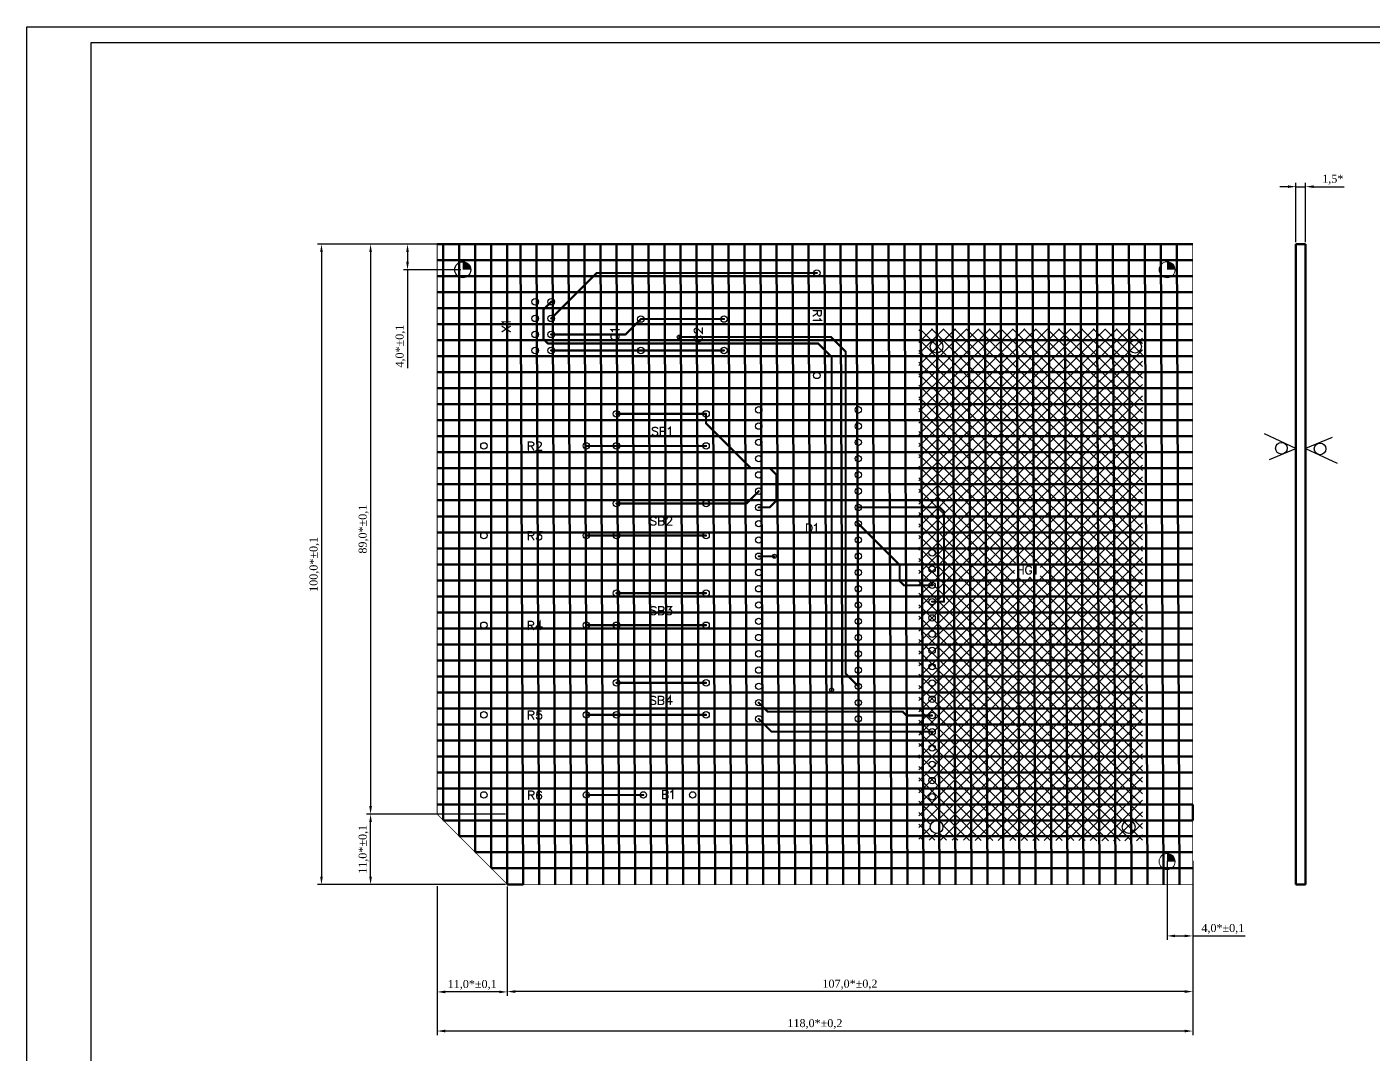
# Model space of a CAD drawing. Header units: millimetres. Extents: x 10 to 851, y 10 to 604.
# Drawn here: x 10 to 430.5, y 283.2 to 604 of the extents above; entities that cross this region are included whole.
import ezdxf

# ---------------------------------------------------------------- set-up
doc = ezdxf.new("R2010")
doc.units = ezdxf.units.MM
doc.header["$LTSCALE"] = 0.025
for name, color, linetype, lineweight in [('0 Size', 7, 'Continuous', 0), ('GND', 7, 'Continuous', 30), ('Сетка', 3, 'Continuous', 0), ('Элементы', 7, 'Continuous', 0)]:
    doc.layers.add(name, color=color, linetype=linetype, lineweight=lineweight)
for name, color, linetype in [('DRILL_TOP', 11, 'Continuous'), ('TOP', 82, 'Continuous'), ('TOP_ASSEMBLY', 2, 'Continuous'), ('TOP_SILK', 3, 'Continuous')]:
    doc.layers.add(name, color=color, linetype=linetype)
doc.styles.get("Standard").update_dxf_attribs({"font": 'times.ttf'})
doc.dimstyles.new('ISO-25', dxfattribs={"dimtxt": 2.5, "dimasz": 2.5, "dimexe": 1.25, "dimexo": 0.625, "dimtad": 1, "dimtxsty": 'Standard', "dimcen": 2.5, "dimadec": 0, "dimazin": 0, "dimtfac": 1, "dimtmove": 0, "dimatfit": 3, "dimfxl": 1, "dimarcsym": 0})

# ---------------------------------------------------------------- blocks, each defined once
blk = doc.blocks.new('*U56')
at = {"layer": 'Сетка', "linetype": 'Continuous', "lineweight": 200}
blk.add_line((-118, 0), (118, 0), dxfattribs=at)
blk = doc.blocks.new('*U57')
at = {"layer": 'Сетка', "color": 0, "linetype": 'ByBlock', "lineweight": -2, "transparency": 16777216}
for p in [(0, 175), (0, 170), (0, 165), (0, 160), (0, 155), (0, 150), (0, 145), (0, 140), (0, 135), (0, 130), (0, 125), (0, 120), (0, 115), (0, 110), (0, 105), (0, 100), (0, 95), (0, 90), (0, 85), (0, 80), (0, 75), (0, 70), (0, 65), (0, 60), (0, 55), (0, 50), (0, 45), (0, 40), (0, 35), (0, 30), (0, 25), (0, 20), (0, 15), (0, 10), (0, 5), (0, 0)]:
    blk.add_blockref('*U56', p, dxfattribs=at)
blk = doc.blocks.new('*U58')
at = {"layer": 'Сетка', "linetype": 'Continuous', "lineweight": 200}
blk.add_line((-0.43, 100), (0.43, -100), dxfattribs=at)
blk = doc.blocks.new('*U59')
at = {"layer": 'Сетка', "color": 0, "linetype": 'ByBlock', "lineweight": -2, "transparency": 16777216}
for p in [(-205, 0), (-200, 0), (-195, 0), (-190, 0), (-185, 0), (-180, 0), (-175, 0), (-170, 0), (-165, 0), (-160, 0), (-155, 0), (-150, 0), (-145, 0), (-140, 0), (-135, 0), (-130, 0), (-125, 0), (-120, 0), (-115, 0), (-110, 0), (-105, 0), (-100, 0), (-95, 0), (-90, 0), (-85, 0), (-80, 0), (-75, 0), (-70, 0), (-65, 0), (-60, 0), (-55, 0), (-50, 0), (-45, 0), (-40, 0), (-35, 0), (-30, 0), (-25, 0), (-20, 0), (-15, 0), (-10, 0), (-5, 0), (0, 0)]:
    blk.add_blockref('*U58', p, dxfattribs=at)
blk = doc.blocks.new('*D66')
at = {"layer": '0 Size', "color": 0, "linetype": 'Continuous', "lineweight": -2, "transparency": 16777216}
for p, q in [((406.41, 536.78), (406.41, 555.36)), ((409.41, 536.78), (409.41, 555.36)), ((403.91, 554.11), (401.41, 554.11)), ((406.41, 554.11), (409.41, 554.11)), ((411.91, 554.11), (421.43, 554.11))]:
    blk.add_line(p, q, dxfattribs=at)
at = {"layer": '0 Size', "color": 0, "linetype": 'Continuous', "lineweight": 200, "transparency": 16777216}
for points in [[(403.91, 554.53), (403.91, 553.7), (406.41, 554.11)], [(411.91, 554.53), (411.91, 553.7), (409.41, 554.11)]]:
    blk.add_solid(points, dxfattribs=at)
at = {"layer": 'Defpoints', "color": 0, "linetype": 'Continuous', "lineweight": 200, "transparency": 16777216}
for p in [(409.41, 554.11), (406.41, 536.16), (409.41, 536.16)]:
    blk.add_point(p, dxfattribs=at)
at = {"layer": '0 Size', "color": 0, "linetype": 'Continuous', "lineweight": 200, "transparency": 16777216, "insert": (417.92, 556.3), "char_height": 2.5, "attachment_point": 5}
blk.add_mtext('1,5*', dxfattribs=at)
blk = doc.blocks.new('*D68')
at = {"layer": '0 Size', "color": 0, "linetype": 'Continuous', "lineweight": -2, "transparency": 16777216}
for p, q in [((138.15, 335.67), (138.15, 289.17)), ((374.15, 335.53), (374.15, 289.17)), ((371.65, 290.42), (140.65, 290.42))]:
    blk.add_line(p, q, dxfattribs=at)
at = {"layer": '0 Size', "color": 0, "linetype": 'Continuous', "lineweight": 200, "transparency": 16777216}
for points in [[(140.65, 290.83), (140.65, 290), (138.15, 290.42)], [(371.65, 290.83), (371.65, 290), (374.15, 290.42)]]:
    blk.add_solid(points, dxfattribs=at)
at = {"layer": 'Defpoints', "color": 0, "linetype": 'Continuous', "lineweight": 200, "transparency": 16777216}
for p in [(138.15, 336.29), (374.15, 336.16), (138.15, 290.42)]:
    blk.add_point(p, dxfattribs=at)
at = {"layer": '0 Size', "color": 0, "linetype": 'Continuous', "lineweight": 200, "transparency": 16777216, "insert": (256.15, 292.6), "char_height": 2.5, "attachment_point": 5}
blk.add_mtext('118,0*±0,2', dxfattribs=at)
blk = doc.blocks.new('*D69')
at = {"layer": '0 Size', "color": 0, "linetype": 'Continuous', "lineweight": -2, "transparency": 16777216}
for p, q in [((160.02, 335.53), (160.02, 301.49)), ((374.15, 335.53), (374.15, 301.49)), ((371.65, 302.74), (162.52, 302.74))]:
    blk.add_line(p, q, dxfattribs=at)
at = {"layer": '0 Size', "color": 0, "linetype": 'Continuous', "lineweight": 200, "transparency": 16777216}
for points in [[(162.52, 303.16), (162.52, 302.32), (160.02, 302.74)], [(371.65, 303.16), (371.65, 302.32), (374.15, 302.74)]]:
    blk.add_solid(points, dxfattribs=at)
at = {"layer": 'Defpoints', "color": 0, "linetype": 'Continuous', "lineweight": 200, "transparency": 16777216}
for p in [(160.02, 336.16), (374.15, 336.16), (160.02, 302.74)]:
    blk.add_point(p, dxfattribs=at)
at = {"layer": '0 Size', "color": 0, "linetype": 'Continuous', "lineweight": 200, "transparency": 16777216, "insert": (267.09, 304.92), "char_height": 2.5, "attachment_point": 5}
blk.add_mtext('107,0*±0,2', dxfattribs=at)
blk = doc.blocks.new('*D70')
at = {"layer": '0 Size', "color": 0, "linetype": 'Continuous', "lineweight": -2, "transparency": 16777216}
for p, q in [((137.53, 536.16), (116.1, 536.16)), ((117.35, 533.66), (117.35, 360.66)), ((137.53, 358.16), (116.1, 358.16))]:
    blk.add_line(p, q, dxfattribs=at)
at = {"layer": '0 Size', "color": 0, "linetype": 'Continuous', "lineweight": 200, "transparency": 16777216}
for points in [[(116.94, 533.66), (117.77, 533.66), (117.35, 536.16)], [(116.94, 360.66), (117.77, 360.66), (117.35, 358.16)]]:
    blk.add_solid(points, dxfattribs=at)
at = {"layer": 'Defpoints', "color": 0, "linetype": 'Continuous', "lineweight": 200, "transparency": 16777216}
for p in [(138.15, 536.16), (117.35, 358.16), (138.15, 358.16)]:
    blk.add_point(p, dxfattribs=at)
at = {"layer": '0 Size', "color": 0, "linetype": 'Continuous', "lineweight": 200, "transparency": 16777216, "insert": (115.17, 447.16), "char_height": 2.5, "attachment_point": 5, "rotation": 90}
blk.add_mtext('89,0*±0,1', dxfattribs=at)
blk = doc.blocks.new('*D71')
at = {"layer": '0 Size', "color": 0, "linetype": 'Continuous', "lineweight": -2, "transparency": 16777216}
for p, q in [((137.53, 536.16), (100.76, 536.16)), ((102.01, 533.66), (102.01, 338.66)), ((137.53, 336.16), (100.76, 336.16))]:
    blk.add_line(p, q, dxfattribs=at)
at = {"layer": '0 Size', "color": 0, "linetype": 'Continuous', "lineweight": 200, "transparency": 16777216}
for points in [[(101.59, 533.66), (102.42, 533.66), (102.01, 536.16)], [(101.59, 338.66), (102.42, 338.66), (102.01, 336.16)]]:
    blk.add_solid(points, dxfattribs=at)
at = {"layer": 'Defpoints', "color": 0, "linetype": 'Continuous', "lineweight": 200, "transparency": 16777216}
for p in [(138.15, 536.16), (102.01, 336.16), (138.15, 336.16)]:
    blk.add_point(p, dxfattribs=at)
at = {"layer": '0 Size', "color": 0, "linetype": 'Continuous', "lineweight": 200, "transparency": 16777216, "insert": (99.82, 436.16), "char_height": 2.5, "attachment_point": 5, "rotation": 90}
blk.add_mtext('100,0*±0,1', dxfattribs=at)
blk = doc.blocks.new('*D72')
at = {"layer": '0 Size', "color": 0, "linetype": 'Continuous', "lineweight": -2, "transparency": 16777216}
for p, q in [((366.15, 343.53), (366.15, 318.87)), ((374.15, 343.53), (374.15, 318.87)), ((368.65, 320.12), (371.65, 320.12)), ((374.15, 320.12), (390.5, 320.12))]:
    blk.add_line(p, q, dxfattribs=at)
at = {"layer": '0 Size', "color": 0, "linetype": 'Continuous', "lineweight": 200, "transparency": 16777216}
for points in [[(368.65, 320.54), (368.65, 319.71), (366.15, 320.12)], [(371.65, 320.54), (371.65, 319.71), (374.15, 320.12)]]:
    blk.add_solid(points, dxfattribs=at)
at = {"layer": 'Defpoints', "color": 0, "linetype": 'Continuous', "lineweight": 200, "transparency": 16777216}
for p in [(366.15, 344.16), (374.15, 344.16), (374.15, 320.12)]:
    blk.add_point(p, dxfattribs=at)
at = {"layer": '0 Size', "color": 0, "linetype": 'Continuous', "lineweight": 200, "transparency": 16777216, "insert": (383.57, 322.31), "char_height": 2.5, "attachment_point": 5}
blk.add_mtext('4,0*±0,1', dxfattribs=at)
blk = doc.blocks.new('*D73')
at = {"layer": '0 Size', "color": 0, "linetype": 'Continuous', "lineweight": -2, "transparency": 16777216}
for p, q in [((138.15, 335.54), (138.15, 301.39)), ((160.02, 335.54), (160.02, 301.39)), ((157.52, 302.64), (140.65, 302.64))]:
    blk.add_line(p, q, dxfattribs=at)
at = {"layer": '0 Size', "color": 0, "linetype": 'Continuous', "lineweight": 200, "transparency": 16777216}
for points in [[(140.65, 303.06), (140.65, 302.22), (138.15, 302.64)], [(157.52, 303.06), (157.52, 302.22), (160.02, 302.64)]]:
    blk.add_solid(points, dxfattribs=at)
at = {"layer": 'Defpoints', "color": 0, "linetype": 'Continuous', "lineweight": 200, "transparency": 16777216}
for p in [(138.15, 336.16), (160.02, 336.16), (138.15, 302.64)]:
    blk.add_point(p, dxfattribs=at)
at = {"layer": '0 Size', "color": 0, "linetype": 'Continuous', "lineweight": 200, "transparency": 16777216, "insert": (149.09, 304.82), "char_height": 2.5, "attachment_point": 5}
blk.add_mtext('11,0*±0,1', dxfattribs=at)
blk = doc.blocks.new('*D74')
at = {"layer": '0 Size', "color": 0, "linetype": 'Continuous', "lineweight": -2, "transparency": 16777216}
for p, q in [((159.53, 358.16), (116.1, 358.16)), ((117.35, 338.66), (117.35, 355.66)), ((159.53, 336.16), (116.1, 336.16))]:
    blk.add_line(p, q, dxfattribs=at)
at = {"layer": '0 Size', "color": 0, "linetype": 'Continuous', "lineweight": 200, "transparency": 16777216}
for points in [[(116.94, 355.66), (117.77, 355.66), (117.35, 358.16)], [(116.94, 338.66), (117.77, 338.66), (117.35, 336.16)]]:
    blk.add_solid(points, dxfattribs=at)
at = {"layer": 'Defpoints', "color": 0, "linetype": 'Continuous', "lineweight": 200, "transparency": 16777216}
for p in [(117.35, 358.16), (160.15, 358.16), (160.15, 336.16)]:
    blk.add_point(p, dxfattribs=at)
at = {"layer": '0 Size', "color": 0, "linetype": 'Continuous', "lineweight": 200, "transparency": 16777216, "insert": (115.17, 347.16), "char_height": 2.5, "attachment_point": 5, "rotation": 90}
blk.add_mtext('11,0*±0,1', dxfattribs=at)
blk = doc.blocks.new('*D75')
at = {"layer": '0 Size', "color": 0, "linetype": 'Continuous', "lineweight": -2, "transparency": 16777216}
for p, q in [((145.53, 536.16), (127.64, 536.16)), ((128.89, 533.66), (128.89, 530.66)), ((145.53, 528.16), (127.64, 528.16)), ((128.89, 528.16), (128.89, 497.4))]:
    blk.add_line(p, q, dxfattribs=at)
at = {"layer": '0 Size', "color": 0, "linetype": 'Continuous', "lineweight": 200, "transparency": 16777216}
for points in [[(128.47, 533.66), (129.3, 533.66), (128.89, 536.16)], [(128.47, 530.66), (129.3, 530.66), (128.89, 528.16)]]:
    blk.add_solid(points, dxfattribs=at)
at = {"layer": 'Defpoints', "color": 0, "linetype": 'Continuous', "lineweight": 200, "transparency": 16777216}
for p in [(128.89, 536.16), (146.15, 536.16), (146.15, 528.16)]:
    blk.add_point(p, dxfattribs=at)
at = {"layer": '0 Size', "color": 0, "linetype": 'Continuous', "lineweight": 200, "transparency": 16777216, "insert": (126.7, 504.32), "char_height": 2.5, "attachment_point": 5, "rotation": 90}
blk.add_mtext('4,0*±0,1', dxfattribs=at)
blk = doc.blocks.new('*U93')
at = {"layer": 'Элементы'}
h = blk.add_hatch(color=256, dxfattribs=at)
h.dxf.hatch_style = 1
h.paths.add_polyline_path([(0, 2.5), (0, 0), (2.5, 0, 0.414214)])
blk.add_circle((0, 0), 2.5, dxfattribs=at)
blk = doc.blocks.new('*U95')
at = {"layer": 'Элементы', "color": 0, "linetype": 'ByBlock', "lineweight": -2, "transparency": 16777216}
blk.add_blockref('*U93', (0, 0), dxfattribs=at)
blk = doc.blocks.new('*U96')
at = {"layer": 'Элементы'}
h = blk.add_hatch(color=256, dxfattribs=at)
h.dxf.hatch_style = 1
h.paths.add_polyline_path([(0, 2.5), (0, 0), (2.5, 0, 0.414214)])
blk.add_circle((0, 0), 2.5, dxfattribs=at)
blk = doc.blocks.new('*U98')
at = {"layer": 'Элементы', "color": 0, "linetype": 'ByBlock', "lineweight": -2, "transparency": 16777216}
blk.add_blockref('*U96', (0, 0), dxfattribs=at)
blk = doc.blocks.new('*U99')
at = {"layer": 'Элементы'}
h = blk.add_hatch(color=256, dxfattribs=at)
h.dxf.hatch_style = 1
h.paths.add_polyline_path([(0, 2.5), (0, 0), (2.5, 0, 0.414214)])
blk.add_circle((0, 0), 2.5, dxfattribs=at)
blk = doc.blocks.new('*U101')
at = {"layer": 'Элементы', "color": 0, "linetype": 'ByBlock', "lineweight": -2, "transparency": 16777216}
blk.add_blockref('*U99', (0, 0), dxfattribs=at)

msp = doc.modelspace()

# ---------------------------------------------------------------- hatches: boundary and pattern name
at = {"layer": 'Элементы'}
h = msp.add_hatch(dxfattribs=at)
h.set_pattern_fill('ANSI37', color=256, scale=20.403704, angle=90)
h.set_pattern_definition([(135, (339.5909, 448.2793), (-1.80345, -1.80345), []), (225, (339.5909, 448.2793), (1.80345, -1.80345), [])])
h.paths.add_polyline_path([(288.582, 350.016), (358.446, 349.828), (358.446, 509.724), (288.582, 509.724)])
edge = h.paths.add_edge_path(flags=16)
edge.add_arc((294.154, 354.159), 2.04, 0, 360)
h.paths.add_polyline_path([(326.465, 432.183), (326.465, 436.574), (318.48, 436.574), (318.48, 432.183)], flags=16)

# ---------------------------------------------------------------- linework, layer by layer
for p, q in [((10, 10), (10, 604)), ((10, 604), (851, 604)), ((846, 599), (30, 599)), ((30, 599), (30, 15))]:
    msp.add_line(p, q)
at = {"color": 18, "linetype": 'Continuous', "lineweight": 100, "true_color": 0x000000}
for p, q in [((406.41, 536.159), (406.41, 336.159)), ((409.41, 536.159), (406.41, 536.159)), ((409.41, 336.159), (409.41, 536.159)), ((406.41, 336.159), (409.41, 336.159))]:
    msp.add_line(p, q, dxfattribs=at)
at = {"layer": 'DRILL_TOP', "color": 18, "true_color": 0x000000}
for centre, radius in [((146.154, 528.159), 2.5), ((256.753, 527.159), 1), ((168.753, 518.158), 1), ((173.753, 518.159), 1), ((168.754, 512.958), 1), ((173.754, 512.959), 1), ((201.753, 512.759), 1), ((227.753, 512.759), 1), ((168.754, 507.958), 1), ((173.754, 507.959), 1), ((213.749, 507.155), 0.6), ((294.155, 504.159), 2), ((356.155, 504.159), 2), ((168.754, 502.958), 1), ((173.754, 502.959), 1), ((201.754, 502.959), 1), ((227.754, 502.959), 1), ((256.754, 495.159), 1), ((194.153, 483.158), 1), ((222.153, 483.159), 1), ((238.595, 484.418), 1), ((269.709, 484.419), 1), ((238.595, 479.338), 1), ((269.709, 479.339), 1), ((238.595, 474.258), 1), ((269.709, 474.259), 1), ((152.754, 473.158), 1), ((184.754, 473.159), 1), ((194.154, 473.158), 1), ((222.154, 473.159), 1), ((238.596, 469.178), 1), ((269.71, 469.179), 1), ((238.596, 464.098), 1), ((269.71, 464.099), 1), ((238.596, 459.018), 1), ((269.71, 459.019), 1), ((194.153, 455.158), 1), ((222.153, 455.159), 1), ((238.596, 453.938), 1), ((269.71, 453.939), 1), ((152.754, 445.158), 1), ((184.754, 445.159), 1), ((194.154, 445.158), 1), ((222.154, 445.159), 1), ((238.596, 448.858), 1), ((269.71, 448.859), 1), ((238.596, 443.778), 1), ((269.71, 443.779), 1), ((238.596, 438.698), 1), ((243.477, 438.699), 0.6), ((269.71, 438.699), 1), ((292.754, 439.759), 1), ((238.597, 433.618), 1), ((269.711, 433.619), 1), ((292.754, 434.679), 1), ((238.597, 428.538), 1), ((269.711, 428.539), 1), ((292.754, 429.599), 1), ((194.153, 427.158), 1), ((222.153, 427.159), 1), ((292.754, 424.519), 1), ((238.597, 423.458), 1), ((269.711, 423.459), 1), ((152.754, 417.158), 1), ((184.754, 417.159), 1), ((194.154, 417.158), 1), ((222.154, 417.159), 1), ((238.597, 418.378), 1), ((269.711, 418.379), 1), ((292.754, 419.439), 1), ((238.597, 413.298), 1), ((269.711, 413.299), 1), ((292.754, 414.359), 1), ((238.597, 408.218), 1), ((269.711, 408.219), 1), ((292.754, 409.279), 1), ((238.597, 403.138), 1), ((269.711, 403.139), 1), ((292.754, 404.199), 1), ((194.153, 399.158), 1), ((222.153, 399.159), 1), ((292.754, 399.119), 1), ((238.598, 398.058), 1), ((261.354, 396.959), 0.6), ((269.712, 398.059), 1), ((238.598, 392.978), 1), ((269.712, 392.979), 1), ((292.754, 394.039), 1), ((152.754, 389.158), 1), ((184.754, 389.159), 1), ((194.154, 389.158), 1), ((222.154, 389.159), 1), ((238.598, 387.898), 1), ((269.712, 387.899), 1), ((292.754, 388.959), 1), ((292.754, 383.879), 1), ((292.754, 378.799), 1), ((292.754, 373.719), 1), ((292.754, 368.639), 1), ((152.754, 364.158), 1), ((184.754, 364.159), 1), ((202.554, 364.159), 1), ((217.954, 364.159), 1), ((292.754, 363.559), 1), ((294.154, 354.159), 2), ((354.154, 354.159), 2)]:
    msp.add_circle(centre, radius, dxfattribs=at)
at = {"layer": 'GND'}
for p, q in [((406.41, 472.324), (396.561, 476.881)), ((417.71, 475.76), (409.41, 472.327)), ((398.111, 468.891), (406.41, 472.324)), ((409.41, 472.327), (419.26, 467.77))]:
    msp.add_line(p, q, dxfattribs=at)
for centre in [(401.871, 472.425), (413.949, 472.226)]:
    msp.add_circle(centre, 1.817, dxfattribs=at)
at = {"layer": 'TOP', "color": 18, "linetype": 'Continuous', "true_color": 0x000000, "const_width": 0.66}
for points in [[(173.754, 512.959), (187.954, 527.159)], [(187.954, 527.159), (256.753, 527.159)], [(173.753, 518.159), (171.354, 515.759)], [(171.354, 515.759), (171.354, 506.549)], [(201.753, 512.759), (196.953, 507.959)], [(227.753, 512.759), (201.753, 512.759)], [(201.753, 512.759), (201.753, 512.759)], [(171.354, 506.549), (172.754, 505.149)], [(172.754, 505.149), (257.164, 505.149)], [(196.953, 507.959), (173.754, 507.959)], [(213.749, 507.155), (261.158, 507.155)], [(257.164, 505.149), (261.354, 500.959)], [(261.158, 507.155), (265.751, 502.562)], [(192.514, 502.959), (173.754, 502.959)], [(201.754, 502.959), (192.514, 502.959)], [(192.514, 502.959), (192.514, 502.959)], [(227.754, 502.959), (201.754, 502.959)], [(201.754, 502.959), (201.754, 502.959)], [(261.354, 500.959), (261.354, 396.959)], [(265.751, 502.562), (265.751, 402.02)], [(194.153, 483.158), (222.153, 483.158)], [(222.153, 483.159), (222.153, 480.159)], [(222.153, 483.158), (222.153, 483.159)], [(222.153, 480.159), (236.154, 466.159)], [(184.754, 473.159), (194.153, 473.159)], [(194.153, 473.159), (194.154, 473.158)], [(194.154, 473.158), (222.153, 473.158)], [(222.153, 473.158), (222.154, 473.159)], [(236.154, 466.159), (242.154, 466.159)], [(242.154, 466.159), (244.154, 464.159)], [(244.154, 464.159), (244.154, 456.159)], [(234.737, 455.159), (238.596, 459.018)], [(194.154, 455.159), (194.153, 455.158)], [(222.153, 455.159), (194.154, 455.159)], [(222.153, 455.159), (234.737, 455.159)], [(241.933, 453.938), (238.596, 453.938)], [(244.154, 456.159), (241.933, 453.938)], [(269.71, 453.939), (295.144, 453.939)], [(295.144, 453.939), (296.464, 452.619)], [(296.464, 452.619), (296.464, 424.519)], [(269.71, 448.859), (282.641, 435.928)], [(184.754, 445.159), (194.153, 445.159)], [(194.153, 445.159), (194.154, 445.158)], [(194.154, 445.158), (222.153, 445.158)], [(222.153, 445.158), (222.154, 445.159)], [(243.477, 438.699), (238.596, 438.699)], [(238.596, 438.699), (238.596, 438.698)], [(282.641, 435.928), (282.641, 430.919)], [(282.641, 430.919), (283.961, 429.599)], [(283.961, 429.599), (292.754, 429.599)], [(194.153, 427.158), (222.153, 427.158)], [(222.153, 427.158), (222.153, 427.159)], [(296.464, 424.519), (292.754, 424.519)], [(184.754, 417.159), (194.153, 417.159)], [(194.153, 417.159), (194.154, 417.158)], [(194.154, 417.158), (222.153, 417.158)], [(222.153, 417.158), (222.154, 417.159)], [(194.153, 399.158), (222.153, 399.158)], [(222.153, 399.158), (222.153, 399.159)], [(265.751, 402.02), (269.712, 398.059)], [(238.598, 392.978), (241.437, 390.139)], [(184.754, 389.159), (194.153, 389.159)], [(194.153, 389.159), (194.154, 389.158)], [(194.154, 389.158), (222.153, 389.158)], [(222.153, 389.158), (222.154, 389.159)], [(238.598, 387.898), (242.617, 383.879)], [(241.437, 390.139), (283.566, 390.139)], [(283.566, 390.139), (284.745, 388.959)], [(284.745, 388.959), (292.754, 388.959)], [(242.617, 383.879), (292.754, 383.879)], [(184.754, 364.159), (189.684, 364.159)], [(189.684, 364.159), (189.684, 364.159)], [(189.684, 364.159), (202.554, 364.159)]]:
    msp.add_lwpolyline(points, dxfattribs=at)
at = {"layer": 'TOP', "color": 18, "linetype": 'Continuous', "true_color": 0x000000, "const_width": 0.33}
for points in [[(187.789, 527.159, 1), (188.119, 527.159, 1), (187.789, 527.159, 1)], [(187.789, 527.159, 1), (188.119, 527.159, 1), (187.789, 527.159, 1)], [(256.588, 527.159, 1), (256.918, 527.159, 1), (256.588, 527.159, 1)], [(173.588, 518.159, 1), (173.918, 518.159, 1), (173.588, 518.159, 1)], [(171.189, 515.759, 1), (171.519, 515.759, 1), (171.189, 515.759, 1)], [(171.189, 515.759, 1), (171.519, 515.759, 1), (171.189, 515.759, 1)], [(173.589, 512.959, 1), (173.919, 512.959, 1), (173.589, 512.959, 1)], [(201.588, 512.759, 1), (201.918, 512.759, 1), (201.588, 512.759, 1)], [(201.588, 512.759, 1), (201.918, 512.759, 1), (201.588, 512.759, 1)], [(201.588, 512.759, 1), (201.918, 512.759, 1), (201.588, 512.759, 1)], [(227.588, 512.759, 1), (227.918, 512.759, 1), (227.588, 512.759, 1)], [(171.189, 506.549, 1), (171.519, 506.549, 1), (171.189, 506.549, 1)], [(171.189, 506.549, 1), (171.519, 506.549, 1), (171.189, 506.549, 1)], [(172.589, 505.149, 1), (172.919, 505.149, 1), (172.589, 505.149, 1)], [(172.589, 505.149, 1), (172.919, 505.149, 1), (172.589, 505.149, 1)], [(173.589, 507.959, 1), (173.919, 507.959, 1), (173.589, 507.959, 1)], [(196.788, 507.959, 1), (197.118, 507.959, 1), (196.788, 507.959, 1)], [(196.788, 507.959, 1), (197.118, 507.959, 1), (196.788, 507.959, 1)], [(213.584, 507.155, 1), (213.914, 507.155, 1), (213.584, 507.155, 1)], [(256.999, 505.149, 1), (257.329, 505.149, 1), (256.999, 505.149, 1)], [(256.999, 505.149, 1), (257.329, 505.149, 1), (256.999, 505.149, 1)], [(260.993, 507.155, 1), (261.323, 507.155, 1), (260.993, 507.155, 1)], [(260.993, 507.155, 1), (261.323, 507.155, 1), (260.993, 507.155, 1)], [(173.589, 502.959, 1), (173.919, 502.959, 1), (173.589, 502.959, 1)], [(192.349, 502.959, 1), (192.679, 502.959, 1), (192.349, 502.959, 1)], [(192.349, 502.959, 1), (192.679, 502.959, 1), (192.349, 502.959, 1)], [(192.349, 502.959, 1), (192.679, 502.959, 1), (192.349, 502.959, 1)], [(201.589, 502.959, 1), (201.919, 502.959, 1), (201.589, 502.959, 1)], [(201.589, 502.959, 1), (201.919, 502.959, 1), (201.589, 502.959, 1)], [(201.589, 502.959, 1), (201.919, 502.959, 1), (201.589, 502.959, 1)], [(227.589, 502.959, 1), (227.919, 502.959, 1), (227.589, 502.959, 1)], [(261.189, 500.959, 1), (261.519, 500.959, 1), (261.189, 500.959, 1)], [(261.189, 500.959, 1), (261.519, 500.959, 1), (261.189, 500.959, 1)], [(265.586, 502.562, 1), (265.916, 502.562, 1), (265.586, 502.562, 1)], [(265.586, 502.562, 1), (265.916, 502.562, 1), (265.586, 502.562, 1)], [(193.988, 483.158, 1), (194.318, 483.158, 1), (193.988, 483.158, 1)], [(221.988, 483.159, 1), (222.318, 483.159, 1), (221.988, 483.159, 1)], [(221.988, 483.158, 1), (222.318, 483.158, 1), (221.988, 483.158, 1)], [(221.988, 483.158, 1), (222.318, 483.158, 1), (221.988, 483.158, 1)], [(221.988, 480.159, 1), (222.318, 480.159, 1), (221.988, 480.159, 1)], [(221.988, 480.159, 1), (222.318, 480.159, 1), (221.988, 480.159, 1)], [(184.589, 473.159, 1), (184.919, 473.159, 1), (184.589, 473.159, 1)], [(193.988, 473.159, 1), (194.318, 473.159, 1), (193.988, 473.159, 1)], [(193.988, 473.159, 1), (194.318, 473.159, 1), (193.988, 473.159, 1)], [(193.989, 473.158, 1), (194.319, 473.158, 1), (193.989, 473.158, 1)], [(221.988, 473.158, 1), (222.318, 473.158, 1), (221.988, 473.158, 1)], [(221.988, 473.158, 1), (222.318, 473.158, 1), (221.988, 473.158, 1)], [(235.989, 466.159, 1), (236.319, 466.159, 1), (235.989, 466.159, 1)], [(235.989, 466.159, 1), (236.319, 466.159, 1), (235.989, 466.159, 1)], [(241.989, 466.159, 1), (242.319, 466.159, 1), (241.989, 466.159, 1)], [(241.989, 466.159, 1), (242.319, 466.159, 1), (241.989, 466.159, 1)], [(243.989, 464.159, 1), (244.319, 464.159, 1), (243.989, 464.159, 1)], [(243.989, 464.159, 1), (244.319, 464.159, 1), (243.989, 464.159, 1)], [(238.431, 459.018, 1), (238.761, 459.018, 1), (238.431, 459.018, 1)], [(193.989, 455.159, 1), (194.319, 455.159, 1), (193.989, 455.159, 1)], [(193.989, 455.159, 1), (194.319, 455.159, 1), (193.989, 455.159, 1)], [(221.988, 455.159, 1), (222.318, 455.159, 1), (221.988, 455.159, 1)], [(221.988, 455.159, 1), (222.318, 455.159, 1), (221.988, 455.159, 1)], [(234.572, 455.159, 1), (234.902, 455.159, 1), (234.572, 455.159, 1)], [(234.572, 455.159, 1), (234.902, 455.159, 1), (234.572, 455.159, 1)], [(238.431, 453.938, 1), (238.761, 453.938, 1), (238.431, 453.938, 1)], [(241.768, 453.938, 1), (242.098, 453.938, 1), (241.768, 453.938, 1)], [(241.768, 453.938, 1), (242.098, 453.938, 1), (241.768, 453.938, 1)], [(243.989, 456.159, 1), (244.319, 456.159, 1), (243.989, 456.159, 1)], [(243.989, 456.159, 1), (244.319, 456.159, 1), (243.989, 456.159, 1)], [(269.545, 453.939, 1), (269.875, 453.939, 1), (269.545, 453.939, 1)], [(294.979, 453.939, 1), (295.309, 453.939, 1), (294.979, 453.939, 1)], [(294.979, 453.939, 1), (295.309, 453.939, 1), (294.979, 453.939, 1)], [(296.299, 452.619, 1), (296.629, 452.619, 1), (296.299, 452.619, 1)], [(296.299, 452.619, 1), (296.629, 452.619, 1), (296.299, 452.619, 1)], [(269.545, 448.859, 1), (269.875, 448.859, 1), (269.545, 448.859, 1)], [(184.589, 445.159, 1), (184.919, 445.159, 1), (184.589, 445.159, 1)], [(193.988, 445.159, 1), (194.318, 445.159, 1), (193.988, 445.159, 1)], [(193.988, 445.159, 1), (194.318, 445.159, 1), (193.988, 445.159, 1)], [(193.989, 445.158, 1), (194.319, 445.158, 1), (193.989, 445.158, 1)], [(221.988, 445.158, 1), (222.318, 445.158, 1), (221.988, 445.158, 1)], [(221.988, 445.158, 1), (222.318, 445.158, 1), (221.988, 445.158, 1)], [(238.431, 438.699, 1), (238.761, 438.699, 1), (238.431, 438.699, 1)], [(238.431, 438.699, 1), (238.761, 438.699, 1), (238.431, 438.699, 1)], [(243.312, 438.699, 1), (243.642, 438.699, 1), (243.312, 438.699, 1)], [(282.476, 435.928, 1), (282.806, 435.928, 1), (282.476, 435.928, 1)], [(282.476, 435.928, 1), (282.806, 435.928, 1), (282.476, 435.928, 1)], [(282.476, 430.919, 1), (282.806, 430.919, 1), (282.476, 430.919, 1)], [(282.476, 430.919, 1), (282.806, 430.919, 1), (282.476, 430.919, 1)], [(283.796, 429.599, 1), (284.126, 429.599, 1), (283.796, 429.599, 1)], [(283.796, 429.599, 1), (284.126, 429.599, 1), (283.796, 429.599, 1)], [(292.589, 429.599, 1), (292.919, 429.599, 1), (292.589, 429.599, 1)], [(193.988, 427.158, 1), (194.318, 427.158, 1), (193.988, 427.158, 1)], [(221.988, 427.158, 1), (222.318, 427.158, 1), (221.988, 427.158, 1)], [(221.988, 427.158, 1), (222.318, 427.158, 1), (221.988, 427.158, 1)], [(292.589, 424.519, 1), (292.919, 424.519, 1), (292.589, 424.519, 1)], [(296.299, 424.519, 1), (296.629, 424.519, 1), (296.299, 424.519, 1)], [(296.299, 424.519, 1), (296.629, 424.519, 1), (296.299, 424.519, 1)], [(184.589, 417.159, 1), (184.919, 417.159, 1), (184.589, 417.159, 1)], [(193.988, 417.159, 1), (194.318, 417.159, 1), (193.988, 417.159, 1)], [(193.988, 417.159, 1), (194.318, 417.159, 1), (193.988, 417.159, 1)], [(193.989, 417.158, 1), (194.319, 417.158, 1), (193.989, 417.158, 1)], [(221.988, 417.158, 1), (222.318, 417.158, 1), (221.988, 417.158, 1)], [(221.988, 417.158, 1), (222.318, 417.158, 1), (221.988, 417.158, 1)], [(193.988, 399.158, 1), (194.318, 399.158, 1), (193.988, 399.158, 1)], [(221.988, 399.158, 1), (222.318, 399.158, 1), (221.988, 399.158, 1)], [(221.988, 399.158, 1), (222.318, 399.158, 1), (221.988, 399.158, 1)], [(265.586, 402.02, 1), (265.916, 402.02, 1), (265.586, 402.02, 1)], [(265.586, 402.02, 1), (265.916, 402.02, 1), (265.586, 402.02, 1)], [(261.189, 396.959, 1), (261.519, 396.959, 1), (261.189, 396.959, 1)], [(269.547, 398.059, 1), (269.877, 398.059, 1), (269.547, 398.059, 1)], [(238.433, 392.978, 1), (238.763, 392.978, 1), (238.433, 392.978, 1)], [(184.589, 389.159, 1), (184.919, 389.159, 1), (184.589, 389.159, 1)], [(193.988, 389.159, 1), (194.318, 389.159, 1), (193.988, 389.159, 1)], [(193.988, 389.159, 1), (194.318, 389.159, 1), (193.988, 389.159, 1)], [(193.989, 389.158, 1), (194.319, 389.158, 1), (193.989, 389.158, 1)], [(221.988, 389.158, 1), (222.318, 389.158, 1), (221.988, 389.158, 1)], [(221.988, 389.158, 1), (222.318, 389.158, 1), (221.988, 389.158, 1)], [(238.433, 387.898, 1), (238.763, 387.898, 1), (238.433, 387.898, 1)], [(241.272, 390.139, 1), (241.602, 390.139, 1), (241.272, 390.139, 1)], [(241.272, 390.139, 1), (241.602, 390.139, 1), (241.272, 390.139, 1)], [(283.401, 390.139, 1), (283.731, 390.139, 1), (283.401, 390.139, 1)], [(283.401, 390.139, 1), (283.731, 390.139, 1), (283.401, 390.139, 1)], [(284.58, 388.959, 1), (284.91, 388.959, 1), (284.58, 388.959, 1)], [(284.58, 388.959, 1), (284.91, 388.959, 1), (284.58, 388.959, 1)], [(292.589, 388.959, 1), (292.919, 388.959, 1), (292.589, 388.959, 1)], [(242.452, 383.879, 1), (242.782, 383.879, 1), (242.452, 383.879, 1)], [(242.452, 383.879, 1), (242.782, 383.879, 1), (242.452, 383.879, 1)], [(292.589, 383.879, 1), (292.919, 383.879, 1), (292.589, 383.879, 1)], [(184.589, 364.159, 1), (184.919, 364.159, 1), (184.589, 364.159, 1)], [(189.519, 364.159, 1), (189.849, 364.159, 1), (189.519, 364.159, 1)], [(189.519, 364.159, 1), (189.849, 364.159, 1), (189.519, 364.159, 1)], [(189.519, 364.159, 1), (189.849, 364.159, 1), (189.519, 364.159, 1)], [(202.389, 364.159, 1), (202.719, 364.159, 1), (202.389, 364.159, 1)]]:
    msp.add_lwpolyline(points, format="xyb", dxfattribs=at)
at = {"layer": 'TOP_ASSEMBLY', "color": 18, "linetype": 'Continuous', "true_color": 0x000000, "const_width": 0.24}
msp.add_lwpolyline([(374.154, 336.159), (374.154, 536.159), (138.154, 536.159), (138.154, 358.159), (160.154, 336.159), (374.154, 336.159)], dxfattribs=at)
at = {"layer": 'TOP_SILK', "color": 18, "linetype": 'Continuous', "true_color": 0x000000, "const_width": 0.392}
for points in [[(256.941, 515.429), (256.941, 514.337), (257.064, 513.972), (257.185, 513.848), (257.426, 513.727), (257.671, 513.727), (257.912, 513.848), (258.036, 513.972), (258.156, 514.337), (258.156, 515.429), (255.604, 515.429)], [(256.941, 514.578), (255.604, 513.727)], [(257.668, 512.943), (257.791, 512.699), (258.154, 512.334), (255.604, 512.334)], [(158.922, 511.296), (158.799, 511.54), (158.437, 511.905), (160.986, 511.905)], [(158.434, 508.81), (160.986, 510.512)], [(158.434, 510.512), (160.986, 508.81)], [(192.922, 508.857), (192.799, 509.101), (192.437, 509.466), (194.986, 509.466)], [(219.043, 508.435), (218.922, 508.435), (218.678, 508.555), (218.557, 508.676), (218.437, 508.92), (218.437, 509.406), (218.557, 509.647), (218.678, 509.768), (218.922, 509.892), (219.164, 509.892), (219.408, 509.768), (219.77, 509.527), (220.986, 508.311), (220.986, 510.013)], [(193.04, 508.073), (192.799, 507.952), (192.555, 507.708), (192.434, 507.466), (192.434, 506.981), (192.555, 506.736), (192.799, 506.495), (193.04, 506.371), (193.405, 506.251), (194.015, 506.251), (194.377, 506.371), (194.621, 506.495), (194.863, 506.736), (194.986, 506.981), (194.986, 507.466), (194.863, 507.708), (194.621, 507.952), (194.377, 508.073)], [(219.04, 507.527), (218.799, 507.406), (218.555, 507.162), (218.434, 506.92), (218.434, 506.435), (218.555, 506.19), (218.799, 505.949), (219.04, 505.825), (219.405, 505.705), (220.015, 505.705), (220.377, 505.825), (220.621, 505.949), (220.863, 506.19), (220.986, 506.435), (220.986, 506.92), (220.863, 507.162), (220.621, 507.406), (220.377, 507.527)], [(210.334, 478.466), (210.579, 478.589), (210.944, 478.951), (210.944, 476.402)], [(207.064, 478.589), (206.823, 478.833), (206.458, 478.954), (205.972, 478.954), (205.607, 478.833), (205.363, 478.589), (205.363, 478.348), (205.486, 478.103), (205.607, 477.983), (205.848, 477.862), (206.578, 477.618), (206.823, 477.497), (206.944, 477.373), (207.064, 477.132), (207.064, 476.767), (206.823, 476.525), (206.458, 476.402), (205.972, 476.402), (205.607, 476.525), (205.363, 476.767)], [(207.849, 478.954), (207.849, 476.402), (208.944, 476.402), (209.309, 476.526), (209.429, 476.646), (209.55, 476.888), (209.55, 477.253), (209.429, 477.497), (209.309, 477.618), (208.944, 477.738), (209.309, 477.862), (209.429, 477.983), (209.55, 478.224), (209.55, 478.468), (209.429, 478.71), (209.309, 478.833), (208.944, 478.954), (207.849, 478.954)], [(207.849, 477.738), (208.944, 477.738)], [(166.66, 473.127), (167.752, 473.127), (168.117, 473.251), (168.24, 473.371), (168.361, 473.613), (168.361, 473.857), (168.24, 474.098), (168.117, 474.222), (167.752, 474.343), (166.66, 474.343), (166.66, 471.79)], [(167.511, 473.127), (168.361, 471.791)], [(169.269, 473.733), (169.269, 473.854), (169.39, 474.098), (169.511, 474.219), (169.755, 474.34), (170.241, 474.34), (170.482, 474.219), (170.603, 474.099), (170.726, 473.854), (170.726, 473.613), (170.603, 473.369), (170.361, 473.006), (169.146, 471.791), (170.847, 471.791)], [(206.518, 450.589), (206.277, 450.833), (205.912, 450.954), (205.426, 450.954), (205.061, 450.833), (204.817, 450.589), (204.817, 450.348), (204.94, 450.103), (205.061, 449.983), (205.302, 449.862), (206.032, 449.618), (206.277, 449.497), (206.397, 449.373), (206.518, 449.132), (206.518, 448.767), (206.277, 448.525), (205.912, 448.402), (205.426, 448.402), (205.061, 448.525), (204.817, 448.767)], [(207.302, 450.954), (207.302, 448.402), (208.397, 448.402), (208.762, 448.525), (208.883, 448.646), (209.004, 448.888), (209.004, 449.253), (208.883, 449.497), (208.762, 449.618), (208.397, 449.738), (208.762, 449.862), (208.883, 449.983), (209.004, 450.224), (209.004, 450.468), (208.883, 450.71), (208.762, 450.833), (208.397, 450.954), (207.302, 450.954)], [(209.912, 450.345), (209.912, 450.466), (210.032, 450.71), (210.153, 450.831), (210.397, 450.951), (210.883, 450.951), (211.125, 450.831), (211.245, 450.71), (211.369, 450.466), (211.369, 450.224), (211.245, 449.98), (211.004, 449.618), (209.788, 448.402), (211.49, 448.402)], [(166.66, 445.127), (167.752, 445.127), (168.117, 445.251), (168.24, 445.371), (168.361, 445.613), (168.361, 445.857), (168.24, 446.098), (168.117, 446.222), (167.752, 446.343), (166.66, 446.343), (166.66, 443.79)], [(169.39, 446.34), (170.723, 446.34), (169.996, 445.368), (170.361, 445.369), (170.603, 445.248), (170.723, 445.127), (170.847, 444.762), (170.847, 444.521), (170.724, 444.156), (170.482, 443.911), (170.117, 443.791), (169.752, 443.791), (169.39, 443.911), (169.269, 444.035), (169.146, 444.276)], [(207.302, 449.738), (208.397, 449.738)], [(253.507, 448.793), (253.508, 446.241), (254.358, 446.241), (254.723, 446.365), (254.968, 446.606), (255.088, 446.85), (255.209, 447.213), (255.209, 447.822), (255.088, 448.187), (254.967, 448.428), (254.723, 448.673), (254.358, 448.793), (253.507, 448.793)], [(255.993, 448.305), (256.238, 448.428), (256.603, 448.791), (256.603, 446.241)], [(167.511, 445.127), (168.361, 443.791)], [(319.499, 435.661), (319.499, 433.108)], [(319.499, 434.445), (321.2, 434.445)], [(321.2, 435.661), (321.2, 433.108)], [(323.807, 435.054), (323.686, 435.296), (323.442, 435.54), (323.2, 435.661), (322.715, 435.661), (322.47, 435.54), (322.229, 435.296), (322.105, 435.054), (321.985, 434.689), (321.985, 434.08), (322.105, 433.718), (322.229, 433.473), (322.47, 433.232), (322.715, 433.108), (323.2, 433.108), (323.442, 433.232), (323.686, 433.473), (323.807, 433.718), (323.807, 434.08), (323.2, 434.08)], [(324.591, 435.172), (324.835, 435.296), (325.2, 435.658), (325.2, 433.108)], [(206.518, 422.589), (206.277, 422.833), (205.912, 422.954), (205.426, 422.954), (205.061, 422.833), (204.817, 422.589), (204.817, 422.348), (204.94, 422.103), (205.061, 421.983), (205.302, 421.862), (206.032, 421.618), (206.277, 421.497), (206.397, 421.373), (206.518, 421.132), (206.518, 420.767), (206.277, 420.525), (205.912, 420.402), (205.426, 420.402), (205.061, 420.525), (204.817, 420.767)], [(207.302, 422.954), (207.302, 420.402), (208.397, 420.402), (208.762, 420.525), (208.883, 420.646), (209.004, 420.888), (209.004, 421.253), (208.883, 421.497), (208.762, 421.618), (208.397, 421.738), (208.762, 421.862), (208.883, 421.983), (209.004, 422.224), (209.004, 422.468), (208.883, 422.71), (208.762, 422.833), (208.397, 422.954), (207.302, 422.954)], [(207.302, 421.738), (208.397, 421.738)], [(210.032, 422.951), (211.366, 422.951), (210.639, 421.98), (211.004, 421.98), (211.245, 421.859), (211.366, 421.738), (211.49, 421.373), (211.49, 421.132), (211.366, 420.767), (211.125, 420.523), (210.76, 420.402), (210.395, 420.402), (210.033, 420.523), (209.912, 420.646), (209.788, 420.888)], [(166.599, 417.127), (167.692, 417.127), (168.057, 417.251), (168.18, 417.371), (168.301, 417.613), (168.301, 417.857), (168.18, 418.098), (168.057, 418.222), (167.692, 418.343), (166.599, 418.343), (166.599, 415.79)], [(167.45, 417.127), (168.301, 415.791)], [(170.301, 415.791), (170.301, 418.34), (169.085, 416.641), (170.907, 416.641)], [(210.944, 392.402), (210.944, 394.951), (209.728, 393.253), (211.55, 393.253)], [(206.458, 394.589), (206.216, 394.833), (205.851, 394.954), (205.366, 394.954), (205.001, 394.833), (204.756, 394.589), (204.756, 394.348), (204.88, 394.103), (205.001, 393.983), (205.242, 393.862), (205.972, 393.618), (206.216, 393.497), (206.337, 393.373), (206.458, 393.132), (206.458, 392.767), (206.216, 392.525), (205.851, 392.402), (205.366, 392.402), (205.001, 392.525), (204.756, 392.767)], [(207.242, 394.954), (207.242, 392.402), (208.337, 392.402), (208.702, 392.525), (208.823, 392.646), (208.944, 392.888), (208.944, 393.253), (208.823, 393.497), (208.702, 393.618), (208.337, 393.738), (208.702, 393.862), (208.823, 393.983), (208.944, 394.224), (208.944, 394.468), (208.823, 394.71), (208.702, 394.833), (208.337, 394.954), (207.242, 394.954)], [(207.242, 393.738), (208.337, 393.738)], [(166.66, 389.127), (167.752, 389.127), (168.117, 389.251), (168.24, 389.371), (168.361, 389.613), (168.361, 389.857), (168.24, 390.098), (168.117, 390.222), (167.752, 390.343), (166.66, 390.343), (166.66, 387.79)], [(167.511, 389.127), (168.361, 387.791)], [(170.603, 390.34), (169.39, 390.34), (169.269, 389.248), (169.39, 389.368), (169.755, 389.492), (170.117, 389.492), (170.482, 389.369), (170.726, 389.127), (170.847, 388.762), (170.847, 388.521), (170.726, 388.156), (170.482, 387.911), (170.117, 387.791), (169.755, 387.791), (169.39, 387.911), (169.269, 388.035), (169.146, 388.276)], [(211.091, 365.05), (211.336, 365.174), (211.701, 365.536), (211.701, 362.986)], [(166.722, 364.127), (167.814, 364.127), (168.179, 364.251), (168.302, 364.371), (168.423, 364.613), (168.423, 364.857), (168.302, 365.098), (168.179, 365.222), (167.814, 365.343), (166.722, 365.343), (166.722, 362.79)], [(167.572, 364.127), (168.423, 362.791)], [(170.664, 364.978), (170.544, 365.219), (170.179, 365.34), (169.937, 365.34), (169.572, 365.219), (169.328, 364.854), (169.207, 364.248), (169.207, 363.641), (169.328, 363.156), (169.572, 362.911), (169.937, 362.791), (170.058, 362.791), (170.42, 362.911), (170.665, 363.156), (170.785, 363.521), (170.785, 363.641), (170.665, 364.006), (170.42, 364.248), (170.058, 364.369), (169.937, 364.368), (169.572, 364.248), (169.328, 364.006), (169.207, 363.641)], [(208.606, 365.538), (208.606, 362.986), (209.701, 362.986), (210.066, 363.11), (210.186, 363.231), (210.307, 363.472), (210.307, 363.837), (210.186, 364.081), (210.066, 364.202), (209.701, 364.323), (210.066, 364.446), (210.186, 364.567), (210.307, 364.809), (210.307, 365.053), (210.186, 365.294), (210.066, 365.418), (209.701, 365.539), (208.606, 365.538)], [(208.606, 364.323), (209.701, 364.323)]]:
    msp.add_lwpolyline(points, dxfattribs=at)
at = {"layer": 'TOP_SILK', "color": 18, "linetype": 'Continuous', "true_color": 0x000000, "const_width": 0.196}
for points in [[(255.506, 515.429, 1), (255.702, 515.429, 1), (255.506, 515.429, 1)], [(255.506, 513.727, 1), (255.702, 513.727, 1), (255.506, 513.727, 1)], [(256.842, 515.429, 1), (257.039, 515.429, 1), (256.842, 515.429, 1)], [(256.843, 514.578, 1), (257.039, 514.578, 1), (256.843, 514.578, 1)], [(257.57, 512.943, 1), (257.766, 512.943, 1), (257.57, 512.943, 1)], [(158.336, 510.512, 1), (158.532, 510.512, 1), (158.336, 510.512, 1)], [(158.336, 508.81, 1), (158.532, 508.81, 1), (158.336, 508.81, 1)], [(158.824, 511.296, 1), (159.02, 511.296, 1), (158.824, 511.296, 1)], [(160.888, 511.905, 1), (161.084, 511.905, 1), (160.888, 511.905, 1)], [(160.888, 510.512, 1), (161.084, 510.512, 1), (160.888, 510.512, 1)], [(160.888, 508.81, 1), (161.084, 508.81, 1), (160.888, 508.81, 1)], [(192.824, 508.857, 1), (193.02, 508.857, 1), (192.824, 508.857, 1)], [(194.888, 509.466, 1), (195.084, 509.466, 1), (194.888, 509.466, 1)], [(220.888, 510.013, 1), (221.084, 510.013, 1), (220.888, 510.013, 1)], [(255.506, 512.334, 1), (255.702, 512.334, 1), (255.506, 512.334, 1)], [(192.942, 508.073, 1), (193.138, 508.073, 1), (192.942, 508.073, 1)], [(194.279, 508.073, 1), (194.475, 508.073, 1), (194.279, 508.073, 1)], [(218.942, 507.527, 1), (219.138, 507.527, 1), (218.942, 507.527, 1)], [(218.945, 508.435, 1), (219.141, 508.435, 1), (218.945, 508.435, 1)], [(220.279, 507.527, 1), (220.475, 507.527, 1), (220.279, 507.527, 1)], [(205.265, 476.767, 1), (205.461, 476.767, 1), (205.265, 476.767, 1)], [(206.966, 478.589, 1), (207.162, 478.589, 1), (206.966, 478.589, 1)], [(207.75, 478.954, 1), (207.947, 478.954, 1), (207.75, 478.954, 1)], [(207.75, 477.738, 1), (207.947, 477.738, 1), (207.75, 477.738, 1)], [(208.845, 477.738, 1), (209.042, 477.738, 1), (208.845, 477.738, 1)], [(210.236, 478.466, 1), (210.432, 478.466, 1), (210.236, 478.466, 1)], [(210.846, 476.402, 1), (211.042, 476.402, 1), (210.846, 476.402, 1)], [(166.562, 473.127, 1), (166.758, 473.127, 1), (166.562, 473.127, 1)], [(166.562, 471.79, 1), (166.758, 471.79, 1), (166.562, 471.79, 1)], [(167.412, 473.127, 1), (167.609, 473.127, 1), (167.412, 473.127, 1)], [(168.263, 471.791, 1), (168.459, 471.791, 1), (168.263, 471.791, 1)], [(169.171, 473.733, 1), (169.367, 473.733, 1), (169.171, 473.733, 1)], [(170.749, 471.791, 1), (170.945, 471.791, 1), (170.749, 471.791, 1)], [(206.42, 450.589, 1), (206.616, 450.589, 1), (206.42, 450.589, 1)], [(207.204, 450.954, 1), (207.4, 450.954, 1), (207.204, 450.954, 1)], [(209.814, 450.345, 1), (210.01, 450.345, 1), (209.814, 450.345, 1)], [(169.292, 446.34, 1), (169.488, 446.34, 1), (169.292, 446.34, 1)], [(204.719, 448.767, 1), (204.915, 448.767, 1), (204.719, 448.767, 1)], [(207.204, 449.738, 1), (207.4, 449.738, 1), (207.204, 449.738, 1)], [(208.299, 449.738, 1), (208.495, 449.738, 1), (208.299, 449.738, 1)], [(211.392, 448.402, 1), (211.588, 448.402, 1), (211.392, 448.402, 1)], [(253.507, 448.695, 1), (253.507, 448.891, 1), (253.507, 448.695, 1)], [(255.993, 448.207, 1), (255.993, 448.403, 1), (255.993, 448.207, 1)], [(256.603, 446.143, 1), (256.603, 446.339, 1), (256.603, 446.143, 1)], [(166.562, 445.127, 1), (166.758, 445.127, 1), (166.562, 445.127, 1)], [(166.562, 443.79, 1), (166.758, 443.79, 1), (166.562, 443.79, 1)], [(167.412, 445.127, 1), (167.609, 445.127, 1), (167.412, 445.127, 1)], [(168.263, 443.791, 1), (168.459, 443.791, 1), (168.263, 443.791, 1)], [(169.048, 444.276, 1), (169.244, 444.276, 1), (169.048, 444.276, 1)], [(319.499, 435.759, 1), (319.499, 435.563, 1), (319.499, 435.759, 1)], [(319.499, 434.543, 1), (319.499, 434.347, 1), (319.499, 434.543, 1)], [(319.499, 433.206, 1), (319.499, 433.01, 1), (319.499, 433.206, 1)], [(321.2, 435.759, 1), (321.2, 435.563, 1), (321.2, 435.759, 1)], [(321.2, 434.543, 1), (321.2, 434.347, 1), (321.2, 434.543, 1)], [(321.2, 433.206, 1), (321.2, 433.01, 1), (321.2, 433.206, 1)], [(323.2, 434.178, 1), (323.2, 433.982, 1), (323.2, 434.178, 1)], [(323.807, 435.152, 1), (323.807, 434.956, 1), (323.807, 435.152, 1)], [(324.591, 435.27, 1), (324.591, 435.074, 1), (324.591, 435.27, 1)], [(325.2, 433.206, 1), (325.2, 433.01, 1), (325.2, 433.206, 1)], [(204.719, 420.767, 1), (204.915, 420.767, 1), (204.719, 420.767, 1)], [(206.42, 422.589, 1), (206.616, 422.589, 1), (206.42, 422.589, 1)], [(207.204, 422.954, 1), (207.4, 422.954, 1), (207.204, 422.954, 1)], [(207.204, 421.738, 1), (207.4, 421.738, 1), (207.204, 421.738, 1)], [(208.299, 421.738, 1), (208.495, 421.738, 1), (208.299, 421.738, 1)], [(209.69, 420.888, 1), (209.886, 420.888, 1), (209.69, 420.888, 1)], [(209.934, 422.951, 1), (210.13, 422.951, 1), (209.934, 422.951, 1)], [(166.501, 417.127, 1), (166.697, 417.127, 1), (166.501, 417.127, 1)], [(167.352, 417.127, 1), (167.548, 417.127, 1), (167.352, 417.127, 1)], [(170.809, 416.641, 1), (171.005, 416.641, 1), (170.809, 416.641, 1)], [(166.501, 415.79, 1), (166.697, 415.79, 1), (166.501, 415.79, 1)], [(168.203, 415.791, 1), (168.399, 415.791, 1), (168.203, 415.791, 1)], [(170.203, 415.791, 1), (170.399, 415.791, 1), (170.203, 415.791, 1)], [(204.658, 392.767, 1), (204.854, 392.767, 1), (204.658, 392.767, 1)], [(206.36, 394.589, 1), (206.556, 394.589, 1), (206.36, 394.589, 1)], [(207.144, 394.954, 1), (207.34, 394.954, 1), (207.144, 394.954, 1)], [(207.144, 393.738, 1), (207.34, 393.738, 1), (207.144, 393.738, 1)], [(208.239, 393.738, 1), (208.435, 393.738, 1), (208.239, 393.738, 1)], [(210.846, 392.402, 1), (211.042, 392.402, 1), (210.846, 392.402, 1)], [(211.452, 393.253, 1), (211.648, 393.253, 1), (211.452, 393.253, 1)], [(166.562, 389.127, 1), (166.758, 389.127, 1), (166.562, 389.127, 1)], [(166.562, 387.79, 1), (166.758, 387.79, 1), (166.562, 387.79, 1)], [(167.412, 389.127, 1), (167.609, 389.127, 1), (167.412, 389.127, 1)], [(168.263, 387.791, 1), (168.459, 387.791, 1), (168.263, 387.791, 1)], [(169.048, 388.276, 1), (169.244, 388.276, 1), (169.048, 388.276, 1)], [(170.505, 390.34, 1), (170.701, 390.34, 1), (170.505, 390.34, 1)], [(166.624, 364.127, 1), (166.82, 364.127, 1), (166.624, 364.127, 1)], [(166.624, 362.79, 1), (166.82, 362.79, 1), (166.624, 362.79, 1)], [(167.474, 364.127, 1), (167.67, 364.127, 1), (167.474, 364.127, 1)], [(168.325, 362.791, 1), (168.521, 362.791, 1), (168.325, 362.791, 1)], [(169.109, 363.641, 1), (169.305, 363.641, 1), (169.109, 363.641, 1)], [(170.566, 364.978, 1), (170.763, 364.978, 1), (170.566, 364.978, 1)], [(208.508, 365.538, 1), (208.704, 365.538, 1), (208.508, 365.538, 1)], [(208.508, 364.323, 1), (208.704, 364.323, 1), (208.508, 364.323, 1)], [(209.603, 364.323, 1), (209.799, 364.323, 1), (209.603, 364.323, 1)], [(210.993, 365.05, 1), (211.189, 365.05, 1), (210.993, 365.05, 1)], [(211.603, 362.986, 1), (211.799, 362.986, 1), (211.603, 362.986, 1)]]:
    msp.add_lwpolyline(points, format="xyb", dxfattribs=at)
at = {"layer": 'Сетка', "linetype": 'Continuous', "lineweight": 200}
for p, q in [((138.154, 536.159), (143.154, 536.159)), ((138.154, 536.159), (143.154, 536.159)), ((145.022, 536.159), (140.022, 536.159)), ((140.022, 536.159), (140.022, 356.291)), ((143.154, 536.159), (148.154, 536.159)), ((145.022, 536.159), (145.022, 353.159)), ((150.022, 536.159), (145.022, 536.159)), ((148.154, 536.159), (153.154, 536.159)), ((155.022, 536.159), (150.022, 536.159)), ((155.022, 536.159), (150.022, 536.159)), ((150.022, 536.159), (150.022, 346.291)), ((160.022, 536.159), (155.022, 536.159)), ((155.022, 536.159), (155.022, 341.291)), ((160.022, 336.161), (160.022, 536.159)), ((374.154, 536.159), (369.154, 536.159)), ((374.154, 361.159), (374.154, 356.159)), ((374.154, 361.159), (374.154, 356.159)), ((374.154, 356.159), (140.154, 356.159)), ((145.022, 353.159), (145.022, 351.291)), ((145.022, 351.291), (374.154, 351.291)), ((150.022, 346.291), (374.154, 346.291)), ((155.022, 341.291), (374.154, 341.291)), ((165.022, 336.161), (160.022, 336.161))]:
    msp.add_line(p, q, dxfattribs=at)

# ---------------------------------------------------------------- block references
for name, p in [('*U57', (256.154, 361.159)), ('*U59', (369.588, 436.16))]:
    msp.add_blockref(name, p, dxfattribs=at)
at = {"layer": 'Элементы'}
for name, p in [('*U98', (146.154, 528.159)), ('*U101', (366.154, 528.159)), ('*U95', (366.154, 343.353))]:
    msp.add_blockref(name, p, dxfattribs=at)

# ---------------------------------------------------------------- dimensions: what is measured, and where the dimension line sits
at = {"layer": '0 Size', "linetype": 'Continuous', "lineweight": 200}
for base, p1, p2, text, picture, middle in [((409.41, 554.114), (406.41, 536.159), (409.41, 536.159), '1,5*', '*D66', (417.919, 556.296)), ((374.154, 320.125), (366.154, 344.159), (374.154, 344.159), '4,0*±0,1', '*D72', (383.575, 322.307)), ((138.154, 302.641), (160.022, 336.161), (138.154, 336.161), '11,0*±0,1', '*D73', (149.088, 304.823)), ((160.022, 302.739), (374.154, 336.159), (160.022, 336.159), '107,0*±0,2', '*D69', (267.088, 304.921))]:
    dim = msp.add_linear_dim(base=base, p1=p1, p2=p2, text=text, dimstyle='ISO-25', dxfattribs=at)
    dim.commit()
    dim.dimension.update_dxf_attribs({"geometry": picture, "text_midpoint": middle})
for base, p1, p2, text, picture, middle in [((102.006, 336.161), (138.154, 536.159), (138.154, 336.161), '100,0*±0,1', '*D71', (99.824, 436.16)), ((117.354, 358.159), (138.154, 536.159), (138.154, 358.159), '89,0*±0,1', '*D70', (115.171, 447.159)), ((117.354, 358.159), (160.154, 336.159), (160.154, 358.159), '11,0*±0,1', '*D74', (115.171, 347.159))]:
    dim = msp.add_linear_dim(base=base, p1=p1, p2=p2, angle=90, text=text, dimstyle='ISO-25', dxfattribs=at)
    dim.commit()
    dim.dimension.update_dxf_attribs({"geometry": picture, "text_midpoint": middle})
dim = msp.add_linear_dim(base=(128.886, 536.159), p1=(146.154, 528.159), p2=(146.154, 536.159), angle=90, text='4,0*±0,1', dimstyle='ISO-25', dxfattribs=at)
dim.commit()
dim.dimension.update_dxf_attribs({"geometry": '*D75', "text_midpoint": (128.886, 504.317), "dimtype": 160})
dim = msp.add_linear_dim(base=(138.154, 290.415), p1=(374.154, 336.159), p2=(138.154, 336.291), text='118,0*±0,2', dimstyle='ISO-25', dxfattribs=at)
dim.commit()
dim.dimension.update_dxf_attribs({"geometry": '*D68', "text_midpoint": (256.154, 290.415), "dimtype": 160})

doc.saveas('drawing.dxf')
